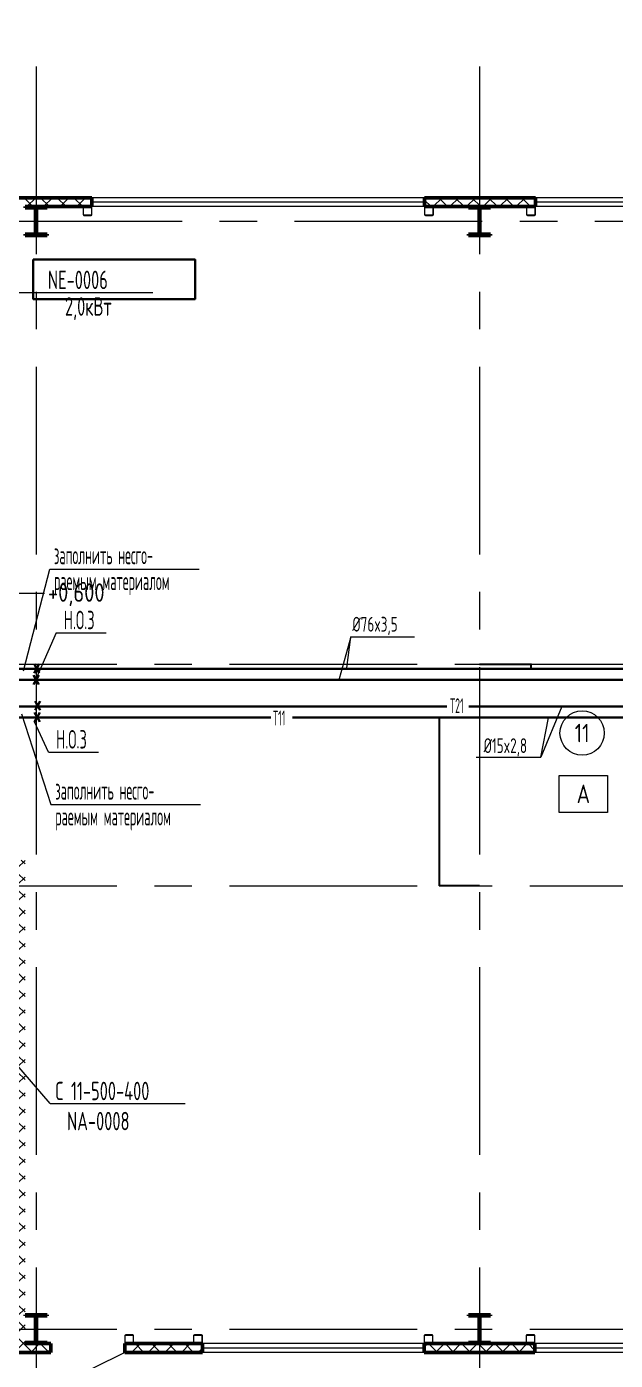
# Model space of a CAD drawing. Header units: millimetres. Extents: x -553547 to 230550, y -59438 to 214451.
# Drawn here: x 166237 to 174203, y -45258 to -27207 of the extents above; entities that cross this region are included whole.
import ezdxf
from ezdxf import colors
from ezdxf.entities.mleader import LeaderData, LeaderLine
from ezdxf.math import Vec2, Vec3

# ---------------------------------------------------------------- set-up
doc = ezdxf.new("R2010")
doc.units = ezdxf.units.MM
doc.linetypes.add('ГОСТ 2.303 6', pattern=[12, 8, -1.5, 1, -1.5])
doc.linetypes.add('осевая', pattern=[50.8, 31.75, -6.35, 6.35, -6.35])
for name, color, linetype, lineweight in [('_Оси', 252, 'Continuous', 9), ('АР_Двери', 250, 'Continuous', 9), ('АР_Окна', 160, 'Continuous', 20), ('АР_Площади', 250, 'Continuous', 20), ('АР_Размеры', 7, 'Continuous', 20), ('АР_Стены и перегородки', 154, 'Continuous', 50), ('АР_Штриховка', 7, 'Continuous', 20), ('АТ_ПС_АЛС_025', 20, 'ГОСТ 2.303 6', 25), ('ОВ текст', 7, 'Continuous', 15), ('приток', 10, 'Continuous', 30), ('т1', 10, 'Continuous', 30), ('т2', 5, 'Continuous', 30)]:
    doc.layers.add(name, color=color, linetype=linetype, lineweight=lineweight)
doc.styles.add('GOST type A', font='GOST2304A.ttf')
doc.styles.get("Standard").update_dxf_attribs({"font": 'arial.ttf'})
doc.styles.add('ГОСТ', font='cs_gost2304.shx')
doc.linetypes.add('Lotok', pattern='A,5e-05,[6,MSH_7,S=1,R=0,X=0,Y=0],-4.989379', length=4.989429)
doc.dimstyles.new('ISO-25', dxfattribs={"dimtxt": 2.5, "dimasz": 2.5, "dimexe": 1.25, "dimexo": 0.625, "dimtad": 1, "dimtxsty": 'Standard', "dimcen": 2.5, "dimadec": 0, "dimazin": 0, "dimtfac": 1, "dimtmove": 0, "dimatfit": 3, "dimfxl": 1, "dimarcsym": 0})

# ---------------------------------------------------------------- blocks, each defined once
blk = doc.blocks.new('Несущая колонна')
at = {"color": 0, "linetype": 'ByBlock', "lineweight": -2, "extrusion": (0, 0, -1)}
for p, q in [((74798, 37252), (74798, 37267)), ((74798, 37267), (75098, 37267)), ((74798, 37252), (74929, 37252)), ((74942, 36905), (74942, 37239)), ((74954, 36905), (74954, 37239)), ((74967, 37252), (75098, 37252)), ((75098, 37252), (75098, 37267)), ((74798, 36877), (74798, 36892)), ((74798, 36892), (74929, 36892)), ((74798, 36877), (75098, 36877)), ((74967, 36892), (75098, 36892)), ((75098, 36877), (75098, 36892))]:
    blk.add_line(p, q, dxfattribs=at)
at = {"color": 18, "lineweight": 0, "true_color": 0x000000}
for points in [[(74948, 37267), (74948, 36877)], [(74954, 37072), (74942, 37072)]]:
    blk.add_lwpolyline(points, dxfattribs=at)
at = {"color": 0, "linetype": 'ByBlock', "lineweight": -2, "extrusion": (0, 0, -1)}
for centre, start, end in [((-74929, 37239), 90, 180), ((-74967, 37239), 360, 90), ((-74929, 36905), 180, 270), ((-74967, 36905), 270, 0)]:
    blk.add_arc(centre, 13, start, end, dxfattribs=at)
blk = doc.blocks.new('*D414')
at = {"layer": 'Defpoints', "color": 0, "lineweight": 30, "transparency": 16777216}
for p in [(172365, -35837), (172365, -35897), (173065, -35837)]:
    blk.add_point(p, dxfattribs=at)
at = {"layer": 'ОВ текст', "color": 0, "lineweight": -2, "transparency": 16777216}
for p, q in [((172365, -35837), (173067, -35837)), ((172365, -35897), (173067, -35897)), ((173065, -35895), (173065, -35840))]:
    blk.add_line(p, q, dxfattribs=at)
at = {"layer": 'ОВ текст', "color": 0, "lineweight": 30, "transparency": 16777216}
for points in [[(173065, -35840), (173066, -35840), (173065, -35837)], [(173065, -35895), (173066, -35895), (173065, -35897)]]:
    blk.add_solid(points, dxfattribs=at)
at = {"layer": 'ОВ текст', "color": 0, "lineweight": 15, "transparency": 16777216, "insert": (173064, -35867), "char_height": 2.5, "attachment_point": 5, "rotation": 90, "style": 'ГОСТ'}
blk.add_mtext('{\\H0.66667x;\\W0.8;60}', dxfattribs=at)
blk = doc.blocks.new('*D425')
at = {"layer": 'Defpoints', "color": 0, "lineweight": 30, "transparency": 16777216}
for p in [(172365, -36559), (171818, -38837), (172365, -38837)]:
    blk.add_point(p, dxfattribs=at)
at = {"layer": 'ОВ текст', "color": 0, "lineweight": -2, "transparency": 16777216}
for p, q in [((172364, -36559), (171817, -36559)), ((171818, -36562), (171818, -38835)), ((172364, -38837), (171817, -38837))]:
    blk.add_line(p, q, dxfattribs=at)
at = {"layer": 'ОВ текст', "color": 0, "lineweight": 30, "transparency": 16777216}
for points in [[(171818, -36562), (171819, -36562), (171818, -36559)], [(171818, -38835), (171819, -38835), (171818, -38837)]]:
    blk.add_solid(points, dxfattribs=at)
at = {"layer": 'ОВ текст', "color": 0, "lineweight": 15, "transparency": 16777216, "insert": (171817, -37698), "char_height": 2.5, "attachment_point": 5, "rotation": 90, "style": 'ГОСТ'}
blk.add_mtext('{\\H0.83333x;\\W0.8;2280}', dxfattribs=at)
blk = doc.blocks.new('АР')
at = {"layer": 'АР_Штриховка', "lineweight": 13}
h = blk.add_hatch(dxfattribs=at)
h.set_pattern_fill('ANSI37', color=252, scale=50)
h.set_pattern_definition([(45, (585097.71, -237607.2), (-112.2532, 112.2532), []), (135, (585097.71, -237607.2), (-112.2532, -112.2532), [])])
h.paths.add_polyline_path([(652629.6, -236474.1), (652629.6, -236594.1), (645873.9, -236594.1), (645873.9, -236474.1)])
h = blk.add_hatch(dxfattribs=at)
h.set_pattern_fill('ANSI37', color=252, scale=50)
h.set_pattern_definition([(45, (591663.1, -247765.79), (-112.2532, 112.2532), []), (135, (591663.1, -247765.79), (-112.2532, -112.2532), [])])
h.paths.add_polyline_path([(657129.6, -236594.1), (658629.6, -236594.1), (658629.6, -236474.1), (657129.6, -236474.1)])
h = blk.add_hatch(dxfattribs=at)
h.set_pattern_fill('ANSI37', color=252, scale=50)
h.set_pattern_definition([(45, (578497.62, -263359.88), (-112.2532, 112.2532), []), (135, (578497.62, -263359.88), (-112.2532, -112.2532), [])])
h.paths.add_polyline_path([(648723.9, -252104.1), (648723.9, -251984), (647623.9, -251984.1), (647623.9, -249179.3), (647723.9, -249179.3), (647723.9, -249079.3), (647348.9, -249079.3), (647348.9, -248781.5), (647248.9, -248782), (647248.9, -249079.3), (646824.7, -249079.3), (646824.7, -249179.3), (647523.9, -249179.3), (647523.9, -251984.1), (645723.9, -251984.1), (645723.9, -249179.3), (645824.7, -249179.3), (645824.7, -249079.3), (645723.9, -249079.3), (645723.9, -248779.3), (645603.9, -248779.3), (645603.9, -252104.1)], flags=17)
h.paths.add_polyline_path([(650523.9, -251983.9), (650523.9, -252104.1), (652073.9, -252104.1), (652073.9, -251984.1), (651723.9, -251984.1), (651723.9, -245439.1), (651623.9, -245439.1), (651623.9, -245879.1), (645723.9, -245879.1), (645723.9, -245439.1), (645603.9, -245439.1), (645603.9, -245928.9), (645603.9, -247779.1), (645723.9, -247779.1), (645723.9, -247679.1), (645826, -247679.1), (645826, -247579.1), (645723.9, -247579.1), (645723.9, -245999.1), (647923.9, -245999.1), (647923.9, -247578.8), (646627.4, -247579.1), (646627.4, -247679.1), (647248.9, -247679.1), (647248.9, -247779.1), (647348.9, -247779.1), (647348.9, -247679.1), (647973.9, -247678.8), (648150.5, -247678.7), (648150.5, -247578.7), (648023.9, -247578.8), (648023.9, -245999.1), (650573.9, -245999), (650573.9, -247579.1), (649051.5, -247579.1), (649051.5, -247678.7), (649627.6, -247678.7), (649627.6, -247799.1), (649727.6, -247799.1), (649727.6, -247678.7), (650703.9, -247678.7), (650703.9, -247579.1), (650673.9, -247579.1), (650673.9, -245999.1), (651623.9, -245999.1), (651623.9, -247578.7), (651503.9, -247578.7), (651503.9, -247678.7), (651623.9, -247678.7), (651623.9, -249079.3), (649727.6, -249079.3), (649727.6, -248701.3), (649627.6, -248701.3), (649627.6, -249079.3), (648723.9, -249079.3), (648723.9, -249179.3), (651623.9, -249179.3), (651623.9, -251984.1), (650543.9, -251983.9)])
h = blk.add_hatch(dxfattribs=at)
h.set_pattern_fill('ANSI37', color=252, scale=50)
h.set_pattern_definition([(45, (585097.71, -263289.88), (-112.2532, 112.2532), []), (135, (585097.71, -263289.88), (-112.2532, -112.2532), [])])
h.paths.add_polyline_path([(653073.9, -252104.1), (654123.9, -252104.1), (654123.9, -251984.2), (653073.9, -251984.1)])
h = blk.add_hatch(dxfattribs=at)
h.set_pattern_fill('ANSI37', color=252, scale=50)
h.set_pattern_definition([(45, (585097.62, -263359.88), (-112.2532, 112.2532), []), (135, (585097.62, -263359.88), (-112.2532, -112.2532), [])])
h.paths.add_polyline_path([(657143.9, -252104.1), (658623.9, -252104.1), (658623.9, -251984.1), (657143.9, -251983.9)])
at = {"color": 252, "linetype": 'Continuous', "ltscale": 0.5}
for p, q in [((652509.6, -236606.1), (652509.6, -236702.1)), ((652515.6, -236702.1), (652515.6, -236606.1)), ((652617.6, -236594.1), (652521.6, -236594.1)), ((652521.6, -236600.1), (652617.6, -236600.1)), ((652623.6, -236606.1), (652623.6, -236702.1)), ((652629.6, -236702.1), (652629.6, -236606.1)), ((657129.6, -236606.1), (657129.6, -236702.1)), ((657135.6, -236702.1), (657135.6, -236606.1)), ((657237.6, -236594.1), (657141.6, -236594.1)), ((657141.6, -236600.1), (657237.6, -236600.1)), ((657243.6, -236606.1), (657243.6, -236702.1)), ((657249.6, -236702.1), (657249.6, -236606.1)), ((658509.6, -236606.1), (658509.6, -236702.1)), ((658515.6, -236702.1), (658515.6, -236606.1)), ((658617.6, -236594.1), (658521.6, -236594.1)), ((658521.6, -236600.1), (658617.6, -236600.1)), ((658623.6, -236606.1), (658623.6, -236702.1)), ((658629.6, -236702.1), (658629.6, -236606.1)), ((652617.6, -236708.1), (652521.6, -236708.1)), ((652521.6, -236714.1), (652617.6, -236714.1)), ((657237.6, -236708.1), (657141.6, -236708.1)), ((657141.6, -236714.1), (657237.6, -236714.1)), ((658617.6, -236708.1), (658521.6, -236708.1)), ((658521.6, -236714.1), (658617.6, -236714.1)), ((653073.9, -251876), (653073.9, -251972)), ((653073.9, -251876), (653073.9, -251972)), ((653079.9, -251972), (653079.9, -251876)), ((653079.9, -251972), (653079.9, -251876)), ((653181.9, -251864), (653085.9, -251864)), ((653181.9, -251864), (653085.9, -251864)), ((653085.9, -251870), (653181.9, -251870)), ((653085.9, -251870), (653181.9, -251870)), ((653181.9, -251978), (653085.9, -251978)), ((653181.9, -251978), (653085.9, -251978)), ((653085.9, -251984), (653181.9, -251984)), ((653085.9, -251984), (653181.9, -251984)), ((653187.9, -251876), (653187.9, -251972)), ((653187.9, -251876), (653187.9, -251972)), ((653193.9, -251972), (653193.9, -251876)), ((653193.9, -251972), (653193.9, -251876)), ((654003.9, -251876), (654003.9, -251972)), ((654009.9, -251972), (654009.9, -251876)), ((654111.9, -251864), (654015.9, -251864)), ((654015.9, -251870), (654111.9, -251870)), ((654111.9, -251978), (654015.9, -251978)), ((654015.9, -251984), (654111.9, -251984)), ((654117.9, -251876), (654117.9, -251972)), ((654123.9, -251972), (654123.9, -251876)), ((657123.9, -251876), (657123.9, -251972)), ((657129.9, -251972), (657129.9, -251876)), ((657231.9, -251864), (657135.9, -251864)), ((657135.9, -251870), (657231.9, -251870)), ((657231.9, -251978), (657135.9, -251978)), ((657135.9, -251984), (657231.9, -251984)), ((657237.9, -251876), (657237.9, -251972)), ((657243.9, -251972), (657243.9, -251876)), ((658503.9, -251876), (658503.9, -251972)), ((658509.9, -251972), (658509.9, -251876)), ((658611.9, -251864), (658515.9, -251864)), ((658515.9, -251870), (658611.9, -251870)), ((658611.9, -251978), (658515.9, -251978)), ((658515.9, -251984), (658611.9, -251984)), ((658617.9, -251876), (658617.9, -251972)), ((658623.9, -251972), (658623.9, -251876))]:
    blk.add_line(p, q, dxfattribs=at)
at = {"color": 252}
blk.add_lwpolyline([(651988.9, -241829.5), (651002.8, -241829.5)], dxfattribs=at)
at = {"color": 252, "linetype": 'Continuous', "ltscale": 0.5}
for centre, start, end in [((652521.6, -236606.1), 90, 180), ((652617.6, -236606.1), 0, 90), ((657141.6, -236606.1), 90, 180), ((657237.6, -236606.1), 0, 90), ((658521.6, -236606.1), 90, 180), ((658617.6, -236606.1), 0, 90), ((652521.6, -236702.1), 180, 270), ((652617.6, -236702.1), 270, 0), ((657141.6, -236702.1), 180, 270), ((657237.6, -236702.1), 270, 0), ((658521.6, -236702.1), 180, 270), ((658617.6, -236702.1), 270, 0), ((653085.9, -251876), 90, 180), ((653085.9, -251876), 90, 180), ((653085.9, -251972), 180, 270), ((653085.9, -251972), 180, 270), ((653181.9, -251876), 0, 90), ((653181.9, -251876), 0, 90), ((653181.9, -251972), 270, 0), ((653181.9, -251972), 270, 0), ((654015.9, -251876), 90, 180), ((654015.9, -251972), 180, 270), ((654111.9, -251876), 0, 90), ((654111.9, -251972), 270, 0), ((657135.9, -251876), 90, 180), ((657135.9, -251972), 180, 270), ((657231.9, -251876), 0, 90), ((657231.9, -251972), 270, 0), ((658515.9, -251876), 90, 180), ((658515.9, -251972), 180, 270), ((658611.9, -251876), 0, 90), ((658611.9, -251972), 270, 0)]:
    blk.add_arc(centre, 12, start, end, dxfattribs=at)
at = {"color": 252, "linetype": 'Continuous', "ltscale": 0.5, "extrusion": (0, 0, -1)}
for centre, start, end in [((-652521.6, -236606.1), 0, 90), ((-652617.6, -236606.1), 90, 180), ((-657141.6, -236606.1), 0, 90), ((-657237.6, -236606.1), 90, 180), ((-658521.6, -236606.1), 0, 90), ((-658617.6, -236606.1), 90, 180), ((-653085.9, -251876), 0, 90), ((-653085.9, -251876), 0, 90), ((-653181.9, -251876), 90, 180), ((-653181.9, -251876), 90, 180), ((-654015.9, -251876), 0, 90), ((-654111.9, -251876), 90, 180), ((-657135.9, -251876), 0, 90), ((-657231.9, -251876), 90, 180), ((-658515.9, -251876), 0, 90), ((-658611.9, -251876), 90, 180)]:
    blk.add_arc(centre, 6, start, end, dxfattribs=at)
at = {"color": 252, "linetype": 'Continuous', "ltscale": 0.5, "extrusion": (3.78956e-14, 1.56969e-14, -1)}
for centre in [(-652521.6, -236702.1, 0), (-657141.6, -236702.1, 0), (-658521.6, -236702.1, 0), (-653085.9, -251972, 0), (-653085.9, -251972, 0), (-654015.9, -251972, 0), (-657135.9, -251972, 0), (-658515.9, -251972, 0)]:
    blk.add_arc(centre, 6, 270, 0, dxfattribs=at)
at = {"color": 252, "linetype": 'Continuous', "ltscale": 0.5, "extrusion": (-1.56969e-14, 3.78956e-14, -1)}
for centre in [(-652617.6, -236702.1, 0), (-657237.6, -236702.1, 0), (-658617.6, -236702.1, 0), (-653181.9, -251972, 0), (-653181.9, -251972, 0), (-654111.9, -251972, 0), (-657231.9, -251972, 0), (-658611.9, -251972, 0)]:
    blk.add_arc(centre, 6, 180, 270, dxfattribs=at)
at = {"layer": '_Оси', "color": 252, "linetype": 'осевая', "ltscale": 80}
for p, q in [((651873.9, -234697.8), (651873.9, -259400.3)), ((657873.9, -234697.8), (657873.9, -259400.3)), ((647244.1, -236789.1), (685885.7, -236789.1)), ((638234.9, -242789.1), (679902.5, -242789.1)), ((638234.9, -245789.1), (689234.4, -245789.1)), ((638234.9, -251789.1), (685885.7, -251789.1))]:
    blk.add_line(p, q, dxfattribs=at)
at = {"layer": 'АР_Двери', "color": 252}
blk.add_line((653073.9, -252104.1), (652207.8, -252534.1), dxfattribs=at)
at = {"layer": 'АР_Окна', "color": 252}
for p, q in [((657129.6, -236474.1), (652629.6, -236474.1)), ((663129.6, -236474.1), (658629.6, -236474.1)), ((657129.6, -236534.1), (652629.6, -236534.1)), ((657129.6, -236594.1), (652629.6, -236594.1)), ((663129.6, -236534.1), (658629.6, -236534.1)), ((663129.6, -236593.9), (658629.6, -236594.1)), ((657123.9, -251984.2), (654123.9, -251984.2)), ((663123.9, -251984.1), (658623.9, -251984.1)), ((657123.9, -252044.1), (654123.9, -252044.1)), ((657123.9, -252104.1), (654123.9, -252104.1)), ((663123.9, -252044.1), (658623.9, -252044.1)), ((663123.9, -252104.1), (658623.9, -252104.1))]:
    blk.add_line(p, q, dxfattribs=at)
at = {"layer": 'АР_Площади', "color": 252}
blk.add_circle((659262.7, -243719.6), 300, dxfattribs=at)
at = {"layer": 'АР_Стены и перегородки', "color": 252}
for p, q in [((652629.6, -236474.1), (650793.9, -236474.1)), ((657129.6, -236474.1), (658629.6, -236474.1)), ((658629.6, -236474.1), (658629.6, -236594.1)), ((651748.9, -236594.1), (652629.6, -236594.1)), ((657129.6, -236594.1), (658629.6, -236594.1)), ((652023.9, -251984.1), (652073.9, -251984.1)), ((652073.9, -252104.1), (652073.9, -251984.1)), ((653073.9, -251984.1), (654123.9, -251984.1)), ((653073.9, -252104.1), (653073.9, -251984.1)), ((654123.9, -252104.1), (654123.9, -251984.2)), ((657123.9, -252104.1), (657123.9, -251984.1)), ((657123.9, -251984.1), (658623.9, -251984.1)), ((658623.9, -252104.1), (658623.9, -251984.1)), ((652073.9, -252104.1), (650523.9, -252104.1)), ((654123.9, -252104), (653073.9, -252104.1)), ((657123.9, -252104.1), (658623.9, -252104.1))]:
    blk.add_line(p, q, dxfattribs=at)
for points in [[(652629.6, -236594.1), (652629.6, -236474.1)], [(657129.6, -236594.1), (657129.6, -236474.1)]]:
    blk.add_lwpolyline(points, dxfattribs=at)
for p in [(576925.8, -273861.3), (582925.8, -273861.3), (576925.8, -288861.3), (582925.8, -288861.3)]:
    blk.add_blockref('Несущая колонна', p, dxfattribs=at)
at = {"layer": 'АР_Площади', "color": 252, "insert": (659262.7, -243719.6), "char_height": 250, "width": 908.93, "attachment_point": 5, "style": 'GOST type A'}
blk.add_mtext('11', dxfattribs=at)
at = {"layer": 'АР_Площади', "color": 252, "insert": (659279, -244543.6), "char_height": 250, "width": 400, "attachment_point": 5, "style": 'GOST type A', "bg_fill": 16, "box_fill_scale": 1.5, "bg_fill_color": 256, "bg_fill_transparency": 0}
blk.add_mtext('А', dxfattribs=at)
at = {"color": 252}
ml = blk.add_multileader_mtext('Standard', dxfattribs=at)
ml.set_content('-0,020', color=252, style='GOST type A')
ml.set_leader_properties(color=256)
ml.build(insert=Vec2(0, 0))
ml.multileader.update_dxf_attribs({"has_dogleg": 0, "has_text_frame": 1, "text_left_attachment_type": 7, "text_right_attachment_type": 6, "dogleg_length": 0, "arrow_head_size": 200})
ctx = ml.context
ctx.base_point, ctx.char_height, ctx.arrow_head_size, ctx.landing_gap_size, ctx.plane_origin = Vec3(677883.5, -235529.3), 250, 200, 50, Vec3(-485627.9, -231830.1)
ctx.left_attachment, ctx.right_attachment = 7, 6
notes = []
notes.append((ctx, [(0, (0, 0, 0), (0, 0), (1, 0), 1, [])]))
ctx.mtext.insert, ctx.mtext.flow_direction = Vec3(677933.5, -235241.8), 5
ml = blk.add_multileader_mtext('Standard', dxfattribs=at)
ml.set_content('0,000', color=252, style='GOST type A')
ml.set_leader_properties(color=256)
ml.build(insert=Vec2(0, 0))
ml.multileader.update_dxf_attribs({"has_dogleg": 0, "has_text_frame": 1, "text_left_attachment_type": 7, "text_right_attachment_type": 6, "dogleg_length": 0, "arrow_head_size": 200})
ctx = ml.context
ctx.base_point, ctx.char_height, ctx.arrow_head_size, ctx.landing_gap_size, ctx.plane_origin = Vec3(656104.7, -253706.8), 250, 200, 50, Vec3(-507499.3, -250982.9)
ctx.left_attachment, ctx.right_attachment = 7, 6
notes.append((ctx, [(0, (0, 0, 0), (0, 0), (1, 0), 1, [])]))
ctx.mtext.insert, ctx.mtext.flow_direction = Vec3(656154.7, -253419.3), 5
ml = blk.add_multileader_mtext('Standard', dxfattribs=at)
ml.set_content('0,000', color=252, style='GOST type A')
ml.set_leader_properties(color=256)
ml.build(insert=Vec2(0, 0))
ml.multileader.update_dxf_attribs({"has_dogleg": 0, "has_text_frame": 1, "text_left_attachment_type": 7, "text_right_attachment_type": 6, "dogleg_length": 0, "arrow_head_size": 200})
ctx = ml.context
ctx.base_point, ctx.char_height, ctx.arrow_head_size, ctx.landing_gap_size, ctx.plane_origin = Vec3(674120.3, -254449.4), 250, 200, 50, Vec3(-489483.8, -251725.5)
ctx.left_attachment, ctx.right_attachment = 7, 6
notes.append((ctx, [(0, (0, 0, 0), (0, 0), (1, 0), 1, [])]))
ctx.mtext.insert, ctx.mtext.flow_direction = Vec3(674170.3, -254161.9), 5
ml = blk.add_multileader_mtext('Standard', dxfattribs=at)
ml.set_content('0,000', color=252, style='GOST type A')
ml.set_leader_properties(color=256)
ml.build(insert=Vec2(0, 0))
ml.multileader.update_dxf_attribs({"has_dogleg": 0, "has_text_frame": 1, "text_left_attachment_type": 7, "text_right_attachment_type": 6, "dogleg_length": 0, "arrow_head_size": 200})
ctx = ml.context
ctx.base_point, ctx.char_height, ctx.arrow_head_size, ctx.landing_gap_size, ctx.plane_origin = Vec3(683757.5, -246454.6), 250, 200, 50, Vec3(-479846.5, -243730.6)
ctx.left_attachment, ctx.right_attachment = 7, 6
notes.append((ctx, [(0, (0, 0, 0), (0, 0), (1, 0), 1, [])]))
ctx.mtext.insert, ctx.mtext.flow_direction = Vec3(683807.5, -246167), 5
ml = blk.add_multileader_mtext('Standard', dxfattribs=at)
ml.set_content('+0,100', color=252, style='GOST type A')
ml.set_leader_properties(color=256)
ml.build(insert=Vec2(0, 0))
ml.multileader.update_dxf_attribs({"has_dogleg": 0, "has_text_frame": 1, "text_left_attachment_type": 7, "text_right_attachment_type": 6, "dogleg_length": 0, "arrow_head_size": 200})
ctx = ml.context
ctx.base_point, ctx.char_height, ctx.arrow_head_size, ctx.landing_gap_size, ctx.plane_origin = Vec3(670361, -237807.4), 250, 200, 50, Vec3(-493243.1, -235083.5)
ctx.left_attachment, ctx.right_attachment = 7, 6
notes.append((ctx, [(0, (0, 0, 0), (0, 0), (1, 0), 1, [])]))
ctx.mtext.insert, ctx.mtext.flow_direction = Vec3(670411, -237519.9), 5
ml = blk.add_multileader_mtext('Standard', dxfattribs=at)
ml.set_content('+0,600', color=252, style='GOST type A')
ml.set_leader_properties(color=256)
ml.build(insert=Vec2(0, 0))
ml.multileader.update_dxf_attribs({"has_dogleg": 0, "has_text_frame": 1, "text_left_attachment_type": 7, "text_right_attachment_type": 6, "dogleg_length": 0, "arrow_head_size": 200})
ctx = ml.context
ctx.base_point, ctx.char_height, ctx.arrow_head_size, ctx.landing_gap_size, ctx.plane_origin = Vec3(651984.7, -241980.5), 250, 200, 50, Vec3(-511405.9, -240931)
ctx.left_attachment, ctx.right_attachment = 7, 6
notes.append((ctx, [(0, (0, 0, 0), (0, 0), (1, 0), 1, [])]))
ctx.mtext.insert, ctx.mtext.flow_direction = Vec3(652034.7, -241693), 5
for ctx, leaders in notes:
    for number, flags, end, landing, length, lines in leaders:
        leader = LeaderData()
        leader.index, (leader.has_last_leader_line, leader.has_dogleg_vector, leader.attachment_direction) = number, flags
        leader.last_leader_point, leader.dogleg_vector, leader.dogleg_length = Vec3(end), Vec3(landing), length
        for number, points, colour, breaks in lines:
            line = LeaderLine()
            line.index, line.vertices, line.color, line.breaks = number, Vec3.list(points), colors.encode_raw_color(colour), breaks
            leader.lines.append(line)
        ctx.leaders.append(leader)

msp = doc.modelspace()

# ---------------------------------------------------------------- linework, layer by layer
at = {"layer": 'АТ_ПС_АЛС_025', "color": 3, "linetype": 'Lotok', "lineweight": 30}
msp.add_lwpolyline([(166325.68, -30360.034), (168514.962, -30360.034), (168514.962, -30893.427), (166325.68, -30893.427)], close=True, dxfattribs=at)
at = {"layer": 'ОВ текст'}
for p, q in [((166094.802, -30804.35), (167942.429, -30804.35)), ((166194.253, -35923.585), (166548.575, -34549.765)), ((166548.575, -34549.765), (168571.998, -34549.765)), ((166637.112, -35412.722), (166329.116, -36109.552)), ((166637.112, -35412.722), (167312.112, -35412.722)), ((170624.493, -35466.236), (170467.88, -36036.139)), ((170571.38, -35886.139), (170624.493, -35466.236)), ((170624.493, -35466.236), (171484.38, -35466.236)), ((173476.879, -36410.431), (173195.879, -37095.236)), ((166166.926, -36507.736), (166566.168, -37735.736)), ((166532.612, -37027.722), (166342.616, -36614.052)), ((173195.879, -37095.236), (173299.879, -36560.431)), ((166532.612, -37027.722), (167207.612, -37027.722)), ((172319.553, -37095.236), (173195.879, -37095.236)), ((166566.168, -37735.736), (168589.591, -37735.736)), ((166555.936, -41782.798), (166079.126, -41226.193)), ((166555.936, -41782.798), (168379.997, -41782.798))]:
    msp.add_line(p, q, dxfattribs=at)
at = {"layer": 'приток', "color": 5, "ltscale": 100}
for p, q in [((171921.137, -36409.367), (165630.854, -36409.367)), ((175029.379, -36409.367), (172219.752, -36409.367))]:
    msp.add_line(p, q, dxfattribs=at)
at = {"layer": 'приток', "color": 1, "ltscale": 100}
for p, q in [((169542.425, -36559.367), (165780.854, -36559.367)), ((174879.379, -36559.367), (169834.752, -36559.367))]:
    msp.add_line(p, q, dxfattribs=at)
at = {"layer": 'т1'}
for p, q in [((166336.616, -35830.937), (166407.987, -35955.552)), ((166407.987, -35830.937), (166336.616, -35955.552)), ((175024.802, -36047.244), (165114.802, -36047.244)), ((166329.116, -35984.937), (166400.487, -36109.552)), ((166400.487, -35984.937), (166329.116, -36109.552)), ((166350.116, -36335.437), (166421.487, -36460.052)), ((166421.487, -36335.437), (166350.116, -36460.052)), ((166342.616, -36489.437), (166413.987, -36614.052)), ((166413.987, -36489.437), (166342.616, -36614.052))]:
    msp.add_line(p, q, dxfattribs=at)
at = {"layer": 'т2'}
msp.add_line((174874.802, -35897.244), (164745.88, -35897.244), dxfattribs=at)

# ---------------------------------------------------------------- block references
at = {"layer": 'АР_Размеры', "color": 18, "true_color": 0x000000}
msp.add_blockref('АР', (-485509.064, 206951.83), dxfattribs=at)

# ---------------------------------------------------------------- texts
at = {"layer": 'ОВ текст', "linetype": 'Continuous', "lineweight": 13, "width": 7852.99712, "attachment_point": 4, "line_spacing_factor": 0.84, "style": 'ГОСТ'}
for s, insert, char_height in [('{\\W0.8;NE-0006}', (166523.981, -30633.963), 250), ('{\\W0.8;2,0кВт}', (166755.025, -31023.874), 250), ('{\\W0.6;заполнить несго-\\Pраемым материалом}', (166607.459, -34567.202), 250), ('{\\W0.7;Н.О.3}', (166738.504, -35238.033), 250), ('{\\W0.8;%%C76x3,5}', (170645.225, -35318.332), 200), ('{\\W0.6;Т11}', (169571.458, -36564.48), 200), ('{\\W0.6;Т21}', (171966.958, -36398.48), 200), ('{\\W0.7;Н.О.3}', (166634.004, -36853.033), 250), ('{\\W0.8;%%C15x2,8}', (172421.785, -36961.832), 200), ('{\\W0.6;заполнить несго-\\Pраемым материалом}', (166625.053, -37753.173), 250), ('{\\W0.8;С 11-500-400}', (166626.365, -41612.411), 250), ('{\\W0.8;NА-0008}', (166782.865, -42020.411), 250)]:
    msp.add_mtext(s, dxfattribs=dict(at, insert=insert, char_height=char_height))

# ---------------------------------------------------------------- dimensions: what is measured, and where the dimension line sits
at = {"layer": 'ОВ текст', "lineweight": 15}
for base, p1, p2, text, picture, middle in [((173065.253, -35837.244), (172364.802, -35897.244), (172364.802, -35837.244), '{\\H0.66667x;\\W0.8;<>}', '*D414', (173063.747, -35867.244)), ((171818.478, -38837.244), (172364.802, -36559.367), (172364.802, -38837.244), '{\\H0.83333x;\\W0.8;2280}', '*D425', (171816.73, -37698.306))]:
    dim = msp.add_linear_dim(base=base, p1=p1, p2=p2, angle=90, text=text, dimstyle='ISO-25', override={"dimtxsty": 'ГОСТ'}, dxfattribs=at)
    dim.commit()
    dim.dimension.update_dxf_attribs({"geometry": picture, "text_midpoint": middle})

doc.saveas('drawing.dxf')
